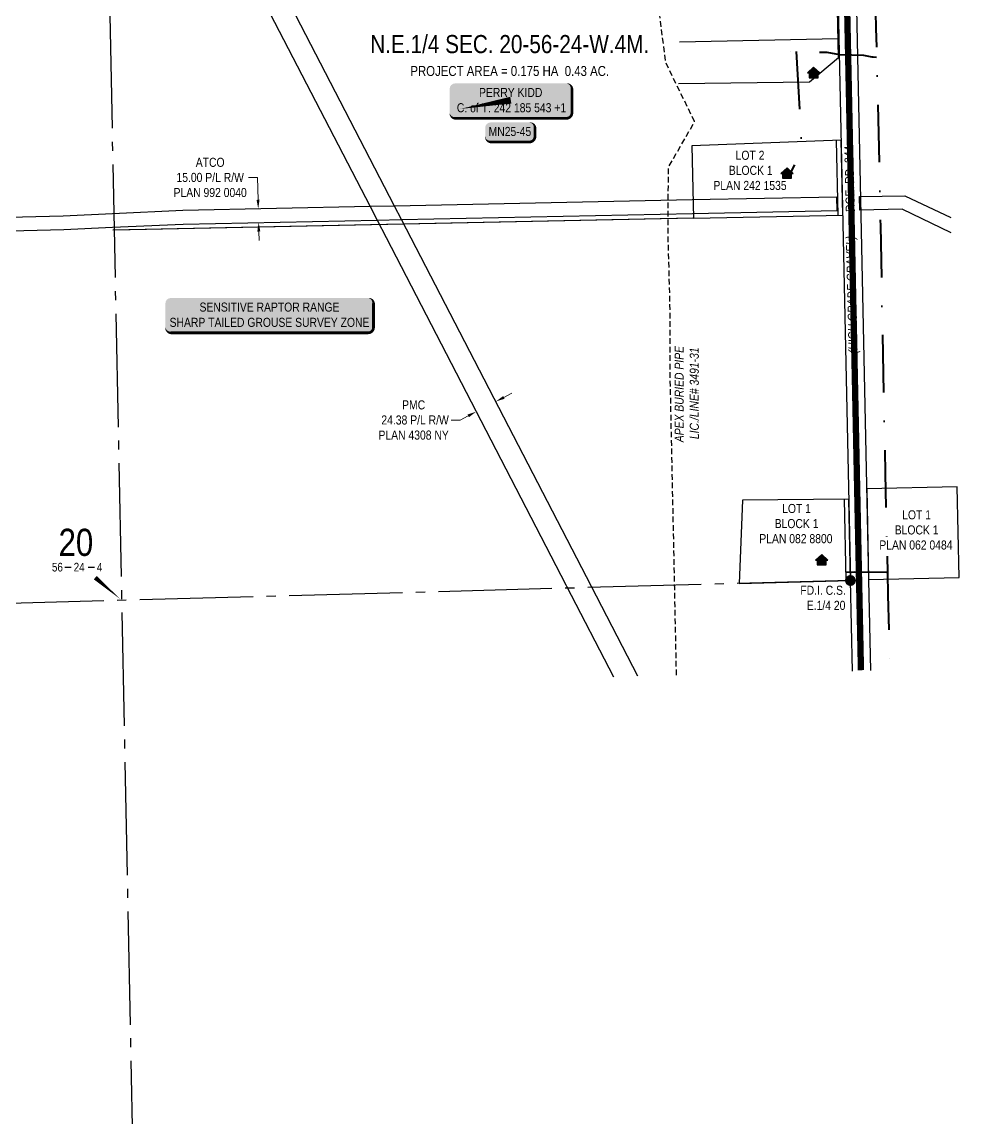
# Model space of a CAD drawing. Extents: x 88833 to 97610, y 5963373 to 5974710.
# Drawn here: x 96324 to 97359, y 5965368 to 5966578 of the extents above; entities that cross this region are included whole.
import ezdxf
from ezdxf.enums import TextEntityAlignment as Align

# ---------------------------------------------------------------- set-up
doc = ezdxf.new("R2010")
doc.units = 0
doc.header["$LTSCALE"] = 5
doc.header["$PDSIZE"] = 5
for name, pattern in [('DASHDOT', [25.4, 12.7, -6.35, 0, -6.35]), ('foc-QUARTERLINE', [33, 25, -3, 2, -3]), ('UG_PIPE', [1.875, 1.25, -0.625])]:
    doc.linetypes.add(name, pattern=pattern)
doc.layers.get('Defpoints').update_dxf_attribs({"color": 9})
for name, color, linetype in [('10', 1, 'Continuous'), ('9', 3, 'Continuous'), ('AS-OWNER', 7, 'Continuous'), ('AS-PIPE-UG', 44, 'UG_PIPE'), ('AS-PIPE-UG-T', 44, 'Continuous'), ('AS-RESIDENCE', 14, 'Continuous'), ('AS-ROADS', 254, 'Continuous'), ('AS-TELEPHONE', 224, 'foc-TEL'), ('AS-WILDLIFE-BLOCK', 131, 'Continuous'), ('C-SYMBOL', 7, 'Continuous'), ('F-RW', 190, 'Continuous'), ('L-AREAREQUIRED', 7, 'Continuous'), ('L-MON', 1, 'Continuous'), ('L-QSEC', 8, 'foc-QUARTERLINE'), ('L-ROAD-T', 7, 'Continuous'), ('L-SEC', 7, 'Continuous'), ('L-SECLBL', 7, 'Continuous'), ('L-TITLEDB', 4, 'Continuous'), ('L-TITLEDB-T', 4, 'Continuous'), ('P-APEX RECON-LINE LIST', 240, 'Continuous')]:
    doc.layers.add(name, color=color, linetype=linetype)
for name, color, linetype, lineweight in [('AS-RECON EXISTING', 151, 'DASHDOT', 40), ('F-RW-T', 190, 'Continuous', 9), ('T-TEXT', 48, 'Continuous', 18)]:
    doc.layers.add(name, color=color, linetype=linetype, lineweight=lineweight)
doc.layers.add('P-75m DRAINAGE AREA', color=7, linetype='Continuous', true_color=0xf1f8f1)
doc.styles.add('100L', font='ARIALN.TTF', dxfattribs={"height": 10})
doc.styles.add('175L', font='ARIALN.TTF', dxfattribs={"height": 2})
doc.styles.add('80', font='ARIALN.TTF', dxfattribs={"height": 10})
doc.styles.add('80CG', font='ARIALN.TTF', dxfattribs={"height": 10})
doc.styles.add('80L', font='ARIALN.TTF', dxfattribs={"height": 10})
doc.styles.add('80LS', font='ARIALNI.TTF', dxfattribs={"height": 10})
doc.styles.add('foc-LtypeFont', font='ARIALN.TTF', dxfattribs={"height": 7.35})
doc.styles.add('SIMPLEX', font='ARIALN.TTF')
doc.linetypes.add('foc-TEL', pattern='A,2,-1,["T",foc-LtypeFont,S=0.2,R=0,X=-0.425,Y=-0.75],-1.24,8', length=12.24)
doc.dimstyles.new('Compass 5 000', dxfattribs={"dimscale": 5, "dimtxt": 9, "dimasz": 2, "dimexe": 0.2, "dimexo": 0.0625, "dimgap": 0.5, "dimtad": 0, "dimtih": 1, "dimtoh": 1, "dimzin": 0, "dimdsep": 46, "dimtxsty": '80CG', "dimcen": 0.1, "dimse1": 1, "dimse2": 1, "dimclrd": 256, "dimclrt": 256, "dimaunit": 1, "dimadec": 4, "dimazin": 0, "dimtfac": 0.06, "dimtofl": 0, "dimtmove": 0, "dimatfit": 1, "dimfxl": 0.2, "dimtolj": 1, "dimtzin": 0, "dimlwd": -1, "dimarcsym": 0})

# ---------------------------------------------------------------- blocks, each defined once
blk = doc.blocks.new('L-SECLBL')
at = {"layer": '9', "color": 7}
for p, q in [((-5.1, -27.8), (-12.3, -27.8)), ((20.7, -27.8), (13.5, -27.8))]:
    blk.add_line(p, q, dxfattribs=at)
at = {"layer": '10', "color": 2, "style": 'SIMPLEX'}
blk.add_attdef('SEC', text='', height=30, dxfattribs=at).set_placement((0, 0), align=Align.MIDDLE)
at = {"layer": '10', "color": 5, "style": '80L'}
blk.add_attdef('TWP', text='', height=9.5, dxfattribs=at).set_placement((-14.4, -27.4), align=Align.MIDDLE_RIGHT)
blk.add_attdef('RGE', text='', height=9.5, dxfattribs=at).set_placement((3.6, -27.4), align=Align.MIDDLE_CENTER)
blk.add_attdef('MER', text='', height=9.5, dxfattribs=at).set_placement((23.2, -27.4), align=Align.MIDDLE_LEFT)
blk = doc.blocks.new('*D413')
at = {"layer": 'Defpoints', "color": 0, "transparency": 16777216}
for p in [(96567.5, 5966371.1), (96585.4, 5966371.6), (96567.8, 5966356.1)]:
    blk.add_point(p, dxfattribs=at)
at = {"layer": 'F-RW-T', "transparency": 16777216}
for p, q in [((96584.6, 5966406.2), (96574.6, 5966406.2)), ((96585.2, 5966381.5), (96584.6, 5966406.2)), ((96586, 5966346.6), (96586.3, 5966336.6))]:
    blk.add_line(p, q, dxfattribs=at)
for points in [[(96586.8, 5966381.6), (96583.5, 5966381.5), (96585.4, 5966371.6)], [(96587.7, 5966346.6), (96584.4, 5966346.5), (96585.8, 5966356.6)]]:
    blk.add_solid(points, dxfattribs=at)
at = {"layer": 'F-RW-T', "transparency": 16777216, "insert": (96532.3, 5966406.2), "char_height": 10, "attachment_point": 5, "style": '80CG'}
blk.add_mtext('\\A1;ATCO\\P15.00 P/L R/W\\PPLAN 992 0040', dxfattribs=at)
blk = doc.blocks.new('*D414')
at = {"layer": 'Defpoints', "color": 0, "transparency": 16777216}
for p in [(96837.3, 5966178.9), (96815.7, 5966167.7), (96826.1, 5966147.6)]:
    blk.add_point(p, dxfattribs=at)
at = {"layer": 'F-RW-T', "transparency": 16777216}
for p, q in [((96856.6, 5966163.4), (96865.5, 5966168)), ((96817.2, 5966143), (96808.3, 5966138.4)), ((96808.3, 5966138.4), (96798.3, 5966138.4))]:
    blk.add_line(p, q, dxfattribs=at)
for points in [[(96855.9, 5966164.9), (96857.4, 5966161.9), (96847.7, 5966158.8)], [(96816.5, 5966144.5), (96818, 5966141.5), (96826.1, 5966147.6)]]:
    blk.add_solid(points, dxfattribs=at)
at = {"layer": 'F-RW-T', "transparency": 16777216, "insert": (96757, 5966138.4), "char_height": 10, "attachment_point": 5, "style": '80CG'}
blk.add_mtext('\\A1;PMC\\P 24.38 P/L R/W\\PPLAN 4308 NY', dxfattribs=at)
blk = doc.blocks.new('res_occ')
for points in [[(0.1, 0.89), (-1.26, -0.37), (1.46, -0.37)], [(-0.9, -1.43), (1.1, -1.43), (1.1, -0.37), (-0.9, -0.37)]]:
    blk.add_hatch(color=14).paths.add_polyline_path(points)
at = {"color": 14}
for points in [[(0.1, 0.89), (-1.26, -0.37), (1.46, -0.37)], [(-0.9, -1.43), (1.1, -1.43), (1.1, -0.37), (-0.9, -0.37)]]:
    blk.add_lwpolyline(points, close=True, dxfattribs=at)
blk = doc.blocks.new('*U452')
at = {"true_color": 0xffffa8}
h = blk.add_hatch(color=51, dxfattribs=at)
edge = h.paths.add_edge_path()
edge.add_line((-21.5, -11.5), (21.5, -11.5))
edge.add_arc((21.5, -5.5), 6, 270, 360)
edge.add_line((27.5, -5.5), (27.5, 4))
edge.add_arc((21.5, 4), 6, 0, 90)
edge.add_line((21.5, 10), (-21.5, 10))
edge.add_arc((-21.5, 4), 6, 90, 180)
edge.add_line((-27.5, 4), (-27.5, -5.5))
edge.add_arc((-21.5, -5.5), 6, 180, 270)
at = {"color": 240, "flags": 128}
for points in [[(-24.7, -8.4, 0, 10, 0), (0, 0, 5, 5, 0)], [(21, -6.9, 0, 10, 0), (0, 0, 5, 5, 0)]]:
    blk.add_lwpolyline(points, format="xyseb", dxfattribs=at)
blk.add_lwpolyline([(-21.5, -11.5, 3, 3, 0), (21.5, -11.5, 3, 3, 0.414214), (27.5, -5.5, 3, 3, 0), (27.5, 4, 3, 0, 0.414214), (21.5, 10, 0, 0, 0), (-21.5, 10, 0, 0, 0.414214), (-27.5, 4, 0, 0, 0), (-27.5, -5.5, 0, 3, 0.414214)], format="xyseb", close=True, dxfattribs=at)
at = {"color": 4, "style": '80'}
blk.add_attdef('OTHER_001', (-14.7, -5), '', height=10, dxfattribs=at)
blk = doc.blocks.new('*U501')
h = blk.add_hatch(color=59)
edge = h.paths.add_edge_path()
edge.add_line((-61.5, -20), (61.5, -20))
edge.add_arc((61.5, -14), 6, 270, 360)
edge.add_line((67.5, -14), (67.5, 12.5))
edge.add_arc((61.5, 12.5), 6, 0, 90)
edge.add_line((61.5, 18.5), (-61.5, 18.5))
edge.add_arc((-61.5, 12.5), 6, 90, 180)
edge.add_line((-67.5, 12.5), (-67.5, -14))
edge.add_arc((-61.5, -14), 6, 180, 270)
at = {"color": 1, "flags": 128}
blk.add_lwpolyline([(-61.5, -20, 3, 3, 0), (61.5, -20, 3, 3, 0.414214), (67.5, -14, 3, 3, 0), (67.5, 12.5, 3, 0, 0.414214), (61.5, 18.5, 0, 0, 0), (-61.5, 18.5, 0, 0, 0.414214), (-67.5, 12.5, 0, 0, 0), (-67.5, -14, 0, 3, 0.414214)], format="xyseb", close=True, dxfattribs=at)
blk.add_lwpolyline([(-56, -9.7, 0, 7.5, 0), (0, 0, 0, 0, 0)], format="xyseb", dxfattribs=at)
at = {"color": 1, "style": '80'}
blk.add_attdef('ENTER_TEXT_001', (-36, -5), '', height=10, dxfattribs=at)
blk = doc.blocks.new('fdia')
at = {"color": 255, "const_width": 1}
blk.add_lwpolyline([(-0.5, 0, 1), (0.5, 0, 1)], format="xyb", close=True, dxfattribs=at)
blk = doc.blocks.new('Fdiaa')
blk.add_blockref('fdia', (0, 0))
blk = doc.blocks.new('fdib')
at = {"color": 1, "const_width": 1.6}
blk.add_lwpolyline([(-0.4, 0, 1), (0.4, 0, 1)], format="xyb", close=True, dxfattribs=at)
at = {"color": 1}
blk.add_circle((0, 0), 0.8, dxfattribs=at)
blk = doc.blocks.new('Fdibb')
blk.add_blockref('fdib', (0, 0))
blk = doc.blocks.new('fdicc')
for name in ['Fdibb', 'Fdiaa']:
    blk.add_blockref(name, (0, 0))
blk = doc.blocks.new('FDI')
blk.add_blockref('fdicc', (0, 0))
blk = doc.blocks.new('*U851')
h = blk.add_hatch(color=255)
edge = h.paths.add_edge_path()
edge.add_line((-109, -20), (109, -20))
edge.add_arc((109, -14), 6, 270, 360)
edge.add_line((115, -14), (115, 12.5))
edge.add_arc((109, 12.5), 6, 0, 90)
edge.add_line((109, 18.5), (-109, 18.5))
edge.add_arc((-109, 12.5), 6, 90, 180)
edge.add_line((-115, 12.5), (-115, -14))
edge.add_arc((-109, -14), 6, 180, 270)
at = {"color": 131, "flags": 128}
blk.add_lwpolyline([(-109, -20, 3, 3, 0), (109, -20, 3, 3, 0.414214), (115, -14, 3, 3, 0), (115, 12.5, 3, 0, 0.414214), (109, 18.5, 0, 0, 0), (-109, 18.5, 0, 0, 0.414214), (-115, 12.5, 0, 0, 0), (-115, -14, 0, 3, 0.414214)], format="xyseb", close=True, dxfattribs=at)
at = {"color": 131, "style": '80'}
blk.add_attdef('ENTER_TEXT_001', (-36, -5), '', height=10, dxfattribs=at)

msp = doc.modelspace()

# ---------------------------------------------------------------- linework, layer by layer
at = {"layer": 'AS-PIPE-UG', "flags": 128}
msp.add_lwpolyline([(97047.279, 5965856.863), (97045.322, 5965952.715), (97040.184, 5966194.617), (97040.114, 5966265.641), (97037.926, 5966347.743), (97038.468, 5966417.643), (97067.301, 5966467.856), (97035.508, 5966532.798), (97021.489, 5966642.447), (97013.086, 5966683.88), (97008.706, 5966775.805), (97060.721, 5966747.83)], dxfattribs=at)
at = {"layer": 'AS-RECON EXISTING', "flags": 128}
for points in [[(95694.846, 5966673.639), (95696.487, 5966673.913), (95697.294, 5966674.037), (95699.579, 5966674.389), (95710.825, 5966674.286), (95738.653, 5966673.946), (95752.238, 5966674.075), (96656.535, 5966687.994), (96664.753, 5966687.866), (96673.437, 5966687.922), (96680.438, 5966687.98), (96695.398, 5966688.504), (96713.38, 5966689.12), (96730.003, 5966688.252), (96753.498, 5966688.86), (97262.874, 5966697.395), (97265.248, 5966676.239), (97267.576, 5966571.187), (97268.268, 5966538.71), (97271.522, 5966399.947), (97272.476, 5966352.799), (97277.769, 5966079.217), (97279.49, 5966003.477)], [(97268.268, 5966538.71), (97268.261, 5966538.711), (97264.608, 5966538.996), (97263.504, 5966539.057), (97254.193, 5966540.972), (97227.659, 5966541.639), (97213.78, 5966544.151), (97204.358, 5966544.022), (97198.283, 5966544.178), (97193.181, 5966544.371), (97179.334, 5966545.165), (97165.715, 5966544.838), (97164.881, 5966546.589), (97149.541, 5966546.827)], [(97179.334, 5966545.165), (97185.92, 5966436.295), (97173.644, 5966412.38)], [(97279.836, 5965987.965), (97280.226, 5965970.14), (97279.371, 5965969.96), (97244.092, 5965970.436), (97218.246, 5965969.254), (97212.944, 5965969.181), (97210.84, 5965969.472), (97209.9, 5965971.561), (97209.172, 5965976.412)], [(97280.226, 5965970.14), (97280.844, 5965944.948), (97282.596, 5965863.03)]]:
    msp.add_lwpolyline(points, dxfattribs=at)
at = {"layer": 'AS-ROADS', "const_width": 7, "flags": 128}
msp.add_lwpolyline([(97250.991, 5965862.202), (97225.141, 5967101.922), (97212.082, 5967693.139)], dxfattribs=at)
at = {"layer": 'AS-TELEPHONE', "flags": 128}
for points in [[(97049.49, 5966509.823), (97194.321, 5966511.688), (97226.198, 5966538.637), (97221.292, 5966767.825), (97207.912, 5967390.618), (97203.608, 5967592.99), (97201.453, 5967692.908)], [(97050.532, 5966555.995), (97225.746, 5966559.746)]]:
    msp.add_lwpolyline(points, dxfattribs=at)
at = {"layer": 'F-RW', "linetype": 'Continuous', "flags": 128}
for points in [[(96512.931, 5966752.527), (96708.851, 5966374.084), (96716.548, 5966359.214), (96726.604, 5966339.789), (96925.15, 5965956.273), (96925.9, 5965954.825), (96977.568, 5965855.036)], [(97004.639, 5965855.745), (96953.531, 5965954.452), (96743.696, 5966359.772), (96735.999, 5966374.64), (96540.074, 5966753.091)]]:
    msp.add_lwpolyline(points, dxfattribs=at)
at = {"layer": 'F-RW', "flags": 128}
msp.add_lwpolyline([(95619.39, 5966330.175), (96370.677, 5966348.648), (96424.578, 5966351.17), (96502.466, 5966354.815), (96716.548, 5966359.214), (96743.696, 5966359.772), (97064.994, 5966366.375), (97224.827, 5966369.659), (97224.506, 5966384.642), (97064.674, 5966381.369), (96735.999, 5966374.64), (96708.851, 5966374.084), (96501.96, 5966369.789), (96424.277, 5966366.155), (96370.14, 5966363.623), (95619.124, 5966345.158)], close=True, dxfattribs=at)
msp.add_lwpolyline([(97350.474, 5966345.214), (97296.369, 5966371.058), (97249.697, 5966370.148), (97249.383, 5966385.129), (97299.626, 5966386.108), (97350.114, 5966361.986)], dxfattribs=at)
at = {"layer": 'L-QSEC', "flags": 128}
for points in [[(96418.053, 5966750.553), (96450.7, 5965136.555)], [(97239.398, 5965961.234), (95626.733, 5965917.279)]]:
    msp.add_lwpolyline(points, dxfattribs=at)
at = {"layer": 'L-SEC', "flags": 128}
for points in [[(97222.313, 5966767.284), (97239.398, 5965961.234)], [(97242.412, 5966767.71), (97259.497, 5965961.66)], [(97241.534, 5965861.255), (97239.398, 5965961.234)], [(97259.511, 5965961.76), (97261.641, 5965861.781)]]:
    msp.add_lwpolyline(points, dxfattribs=at)
at = {"layer": 'L-SECLBL', "flags": 128}
msp.add_lwpolyline([(96432.841, 5965940.794, 0, 5, 0), (96405.419, 5965964.384, 0, 0, 0)], format="xyseb", dxfattribs=at)
at = {"layer": 'L-TITLEDB', "flags": 128}
for points in [[(97229.077, 5966447.337), (97064.318, 5966441.176), (97066.024, 5966361.266), (97230.846, 5966364.727)], [(97357.172, 5966064.528), (97257.363, 5966062.343), (97259.481, 5965962.455), (97359.367, 5965964.642)], [(97237.475, 5966051.12), (97120.141, 5966049.84), (97116.545, 5965958.019), (97239.398, 5965961.234)]]:
    msp.add_lwpolyline(points, close=True, dxfattribs=at)
for points in [[(97225.855, 5966364.622), (97224.085, 5966447.151)], [(97066.024, 5966361.266), (96426.203, 5966348.151)], [(97232.479, 5966051.065), (97234.404, 5965961.103)]]:
    msp.add_lwpolyline(points, dxfattribs=at)
at = {"layer": 'P-75m DRAINAGE AREA', "linetype": 'Continuous', "flags": 128}
msp.add_lwpolyline([(97065.104, 5966361.247), (96424.639, 5966348.119)], dxfattribs=at)

# ---------------------------------------------------------------- block references
at = {"layer": 'AS-OWNER', "color": 5}
ref = msp.add_blockref('*U501', (96864.298, 5966491.55), dxfattribs=at)
ref.add_attrib('ENTER_TEXT_001', 'PERRY KIDD', (96829.172, 5966495.057), dxfattribs={"layer": '0', "color": 1, "height": 10, "style": '80'})
ref.add_attrib('ENTER_TEXT_002', 'C. of T. 242 185 543 +1', (96804.731, 5966478.213), dxfattribs={"layer": '0', "color": 1, "height": 10, "style": '80'})
at = {"layer": 'AS-RESIDENCE', "xscale": 5, "yscale": 5, "zscale": 5}
for p in [(97198.229, 5966523.528), (97168.946, 5966412.538), (97207.151, 5965985.515)]:
    msp.add_blockref('res_occ', p, dxfattribs=at)
at = {"layer": 'AS-WILDLIFE-BLOCK'}
ref = msp.add_blockref('*U851', (96597.79, 5966254.678), dxfattribs=dict(at, xscale=0.9992045070000001, yscale=0.9992045070000001, zscale=0.9992045070000001))
ref.add_attrib('ENTER_TEXT_001', 'SENSITIVE RAPTOR RANGE', (96520.566, 5966258.094), dxfattribs={"layer": '0', "color": 131, "height": 9.99205, "style": '80'})
ref.add_attrib('ENTER_TEXT_002', 'SHARP TAILED GROUSE SURVEY ZONE', (96487.495, 5966241.263), dxfattribs={"layer": '0', "color": 131, "height": 9.99205, "style": '80'})
at = {"layer": 'L-MON', "color": 5, "xscale": 5, "yscale": 5, "zscale": 5}
msp.add_blockref('FDI', (97239.398, 5965961.234), dxfattribs=at)
at = {"layer": 'L-SECLBL'}
msp.add_blockref('L-SECLBL', (96384.03, 5966003.374), dxfattribs=at).add_auto_attribs({'SEC': '20', 'TWP': '56', 'RGE': '24', 'MER': '4'})
at = {"layer": 'P-APEX RECON-LINE LIST'}
ref = msp.add_blockref('*U452', (96863.504, 5966456.933), dxfattribs=at)
ref.add_attrib('OTHER_001', 'MN25-45', (96839.763, 5966451.998), dxfattribs={"layer": '0', "color": 4, "height": 10, "style": '80'})

# ---------------------------------------------------------------- texts
at = {"layer": 'AS-PIPE-UG-T', "insert": (97045.309, 5966104.136), "char_height": 10, "attachment_point": 1, "rotation": 90.056298, "style": '100L'}
msp.add_mtext_dynamic_manual_height_columns('\\pi9.7452;{\\fArial Narrow|b0|i1|c0|p34;APEX BURIED PIPE\\P\\pi13.146;LIC./LINE# 3491-31}', width=126.30484, gutter_width=50, heights=[0], dxfattribs=at)
at = {"layer": 'C-SYMBOL', "color": 3, "style": '175L'}
msp.add_text('N.E.1/4 SEC. 20-56-24-W.4M.', height=20, dxfattribs=at).set_placement((96863.112, 5966537.487), align=Align.BOTTOM_CENTER)
at = {"layer": 'L-AREAREQUIRED', "color": 5, "style": '100L'}
msp.add_text('PROJECT AREA = 0.175 HA  0.43 AC.', height=11, dxfattribs=at).set_placement((96863.112, 5966514.987), align=Align.BOTTOM_CENTER)
at = {"layer": 'L-ROAD-T', "insert": (97233.44, 5966404.635), "char_height": 10, "width": 74.18777, "attachment_point": 2, "rotation": 91.409444, "style": '80L'}
msp.add_mtext('RGE. RD. 244', dxfattribs=at)
at = {"layer": 'L-TITLEDB-T', "char_height": 9.99205, "attachment_point": 1, "style": '100L'}
for s, insert in [('\\pi33.181;LOT 2\\P\\pi25.683;BLOCK 1\\P\\pi8.6435;PLAN 242 1535', (97079.418, 5966435.72)), ('\\pi33.937;LOT 1\\P\\pi25.683;BLOCK 1\\P\\pi8.6879;PLAN 082 8800', (97130.056, 5966045.752)), ('\\pi33.937;LOT 1\\P\\pi25.683;BLOCK 1\\P\\pi8.6879;PLAN 062 0484', (97262.605, 5966038.754))]:
    msp.add_mtext_dynamic_manual_height_columns(s, width=96.75316, gutter_width=55, heights=[0], dxfattribs=dict(at, insert=insert))
at = {"layer": 'T-TEXT', "insert": (97235.794, 5966276.724), "char_height": 10, "width": 135.64186, "attachment_point": 2, "rotation": 91.409444, "style": '80LS'}
msp.add_mtext('(HIGH GRADE GRAVEL)', dxfattribs=at)

# ---------------------------------------------------------------- dimensions: what is measured, and where the dimension line sits
at = {"layer": 'F-RW-T'}
dim = msp.add_linear_dim(base=(96585.407, 5966371.551), p1=(96567.838, 5966356.13), p2=(96567.469, 5966371.11), angle=91.408436, text='ATCO\\P15.00 P/L R/W\\PPLAN 992 0040', dimstyle='Compass 5 000', dxfattribs=at)
dim.commit()
dim.dimension.update_dxf_attribs({"geometry": '*D413', "text_midpoint": (96532.335, 5966406.197), "dimtype": 161})
dim = msp.add_aligned_dim(p1=(96837.335, 5966178.898), p2=(96815.697, 5966167.695), distance=22.627, text='PMC\\P 24.38 P/L R/W\\PPLAN 4308 NY', dimstyle='Compass 5 000', dxfattribs=at)
dim.commit()
dim.dimension.update_dxf_attribs({"geometry": '*D414', "text_midpoint": (96757.046, 5966138.407)})

# ---------------------------------------------------------------- next in the draw order: texts
at = {"layer": 'L-MON', "insert": (97179.952, 5965955.461), "char_height": 10, "attachment_point": 1, "style": '100L', "bg_fill": 3, "box_fill_scale": 1.1, "bg_fill_color": 256, "bg_fill_transparency": 0}
msp.add_mtext_dynamic_manual_height_columns('\\pi4.0806;FD.I. C.S.\\P\\pi11.216;E.1/4 20', width=52.42301, gutter_width=50, heights=[0], dxfattribs=at)

doc.saveas('drawing.dxf')
